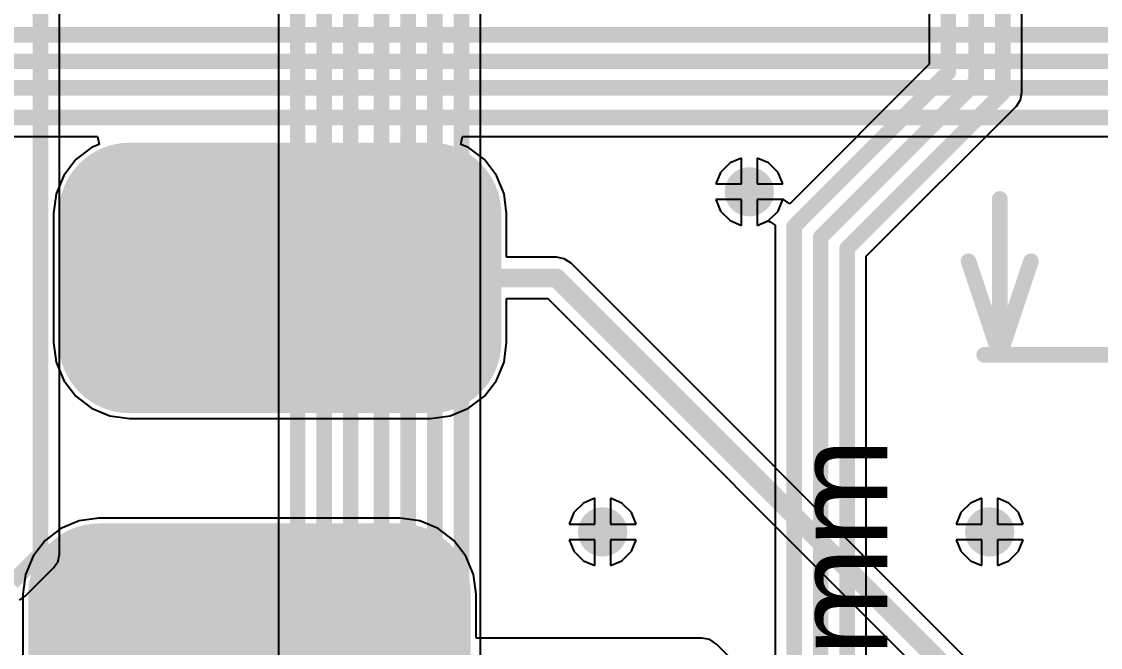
# Model space of a CAD drawing. Header units: millimetres. Extents: x -48 to 200, y -49 to 27.
# Drawn here: x 0.986 to 1.677, y 0.94 to 1.341 of the extents above; entities that cross this region are included whole.
import ezdxf

# ---------------------------------------------------------------- set-up
doc = ezdxf.new("R2010")
doc.units = ezdxf.units.MM
doc.header["$MEASUREMENT"] = 0
for name, color, linetype in [('BottomLayer', 5, 'Continuous'), ('BottomPaste', 16, 'Continuous'), ('BottomSolder', 6, 'Continuous'), ('Mechanical1', 6, 'Continuous'), ('TopLayer', 1, 'Continuous'), ('TopSolder', 216, 'Continuous'), ('ViaHoleLayer', 16, 'Continuous')]:
    doc.layers.add(name, color=color, linetype=linetype)
doc.styles.add('Arial', font='arial.ttf', dxfattribs={"height": 0.2})

# ---------------------------------------------------------------- blocks, each defined once
blk = doc.blocks.new('RV4NAYSD503A_B_19')
at = {"layer": 'BottomLayer'}
h = blk.add_hatch(color=5, dxfattribs=at)
edge = h.paths.add_edge_path()
edge.add_arc((0.04341, 0.70441), 0.04134, 270, 360)
edge.add_line((0.08475, 0.70441), (0.08475, 0.89732))
edge.add_arc((0.04341, 0.89732), 0.04134, 0, 90)
edge.add_line((0.04341, 0.93866), (-0.03926, 0.93866))
edge.add_arc((-0.03926, 0.89732), 0.04134, 90, 180)
edge.add_line((-0.0806, 0.89732), (-0.0806, 0.70441))
edge.add_arc((-0.03926, 0.70441), 0.04134, 180, 270)
edge.add_line((-0.03926, 0.66307), (0.04341, 0.66307))
h = blk.add_hatch(color=5, dxfattribs=at)
edge = h.paths.add_edge_path()
edge.add_arc((0.28751, 0.68481), 0.04134, 270, 360)
edge.add_line((0.32885, 0.68481), (0.32885, 0.87773))
edge.add_arc((0.28751, 0.87773), 0.04134, 0, 90)
edge.add_line((0.28751, 0.91906), (0.20483, 0.91906))
edge.add_arc((0.20483, 0.87773), 0.04134, 90, 180)
edge.add_line((0.16349, 0.87773), (0.16349, 0.68481))
edge.add_arc((0.20483, 0.68481), 0.04134, 180, 270)
edge.add_line((0.20483, 0.64347), (0.28751, 0.64347))
at = {"layer": 'BottomPaste'}
h = blk.add_hatch(color=16, dxfattribs=at)
edge = h.paths.add_edge_path()
edge.add_arc((0.04341, 0.70441), 0.04134, 270, 360)
edge.add_line((0.08475, 0.70441), (0.08475, 0.89732))
edge.add_arc((0.04341, 0.89732), 0.04134, 0, 90)
edge.add_line((0.04341, 0.93866), (-0.03926, 0.93866))
edge.add_arc((-0.03926, 0.89732), 0.04134, 90, 180)
edge.add_line((-0.0806, 0.89732), (-0.0806, 0.70441))
edge.add_arc((-0.03926, 0.70441), 0.04134, 180, 270)
edge.add_line((-0.03926, 0.66307), (0.04341, 0.66307))
h = blk.add_hatch(color=16, dxfattribs=at)
edge = h.paths.add_edge_path()
edge.add_arc((0.28751, 0.68481), 0.04134, 270, 360)
edge.add_line((0.32885, 0.68481), (0.32885, 0.87773))
edge.add_arc((0.28751, 0.87773), 0.04134, 0, 90)
edge.add_line((0.28751, 0.91906), (0.20483, 0.91906))
edge.add_arc((0.20483, 0.87773), 0.04134, 90, 180)
edge.add_line((0.16349, 0.87773), (0.16349, 0.68481))
edge.add_arc((0.20483, 0.68481), 0.04134, 180, 270)
edge.add_line((0.20483, 0.64347), (0.28751, 0.64347))
at = {"layer": 'BottomSolder'}
h = blk.add_hatch(color=6, dxfattribs=at)
edge = h.paths.add_edge_path()
edge.add_arc((0.04341, 0.70441), 0.04534, 270, 360)
edge.add_line((0.08875, 0.70441), (0.08875, 0.89732))
edge.add_arc((0.04341, 0.89732), 0.04534, 0, 90)
edge.add_line((0.04341, 0.94266), (-0.03926, 0.94266))
edge.add_arc((-0.03926, 0.89732), 0.04534, 90, 180)
edge.add_line((-0.0846, 0.89732), (-0.0846, 0.70441))
edge.add_arc((-0.03926, 0.70441), 0.04534, 180, 270)
edge.add_line((-0.03926, 0.65907), (0.04341, 0.65907))
h = blk.add_hatch(color=6, dxfattribs=at)
edge = h.paths.add_edge_path()
edge.add_arc((0.28751, 0.68481), 0.04534, 270, 360)
edge.add_line((0.33285, 0.68481), (0.33285, 0.87773))
edge.add_arc((0.28751, 0.87773), 0.04534, 0, 90)
edge.add_line((0.28751, 0.92306), (0.20483, 0.92306))
edge.add_arc((0.20483, 0.87773), 0.04534, 90, 180)
edge.add_line((0.15949, 0.87773), (0.15949, 0.68481))
edge.add_arc((0.20483, 0.68481), 0.04534, 180, 270)
edge.add_line((0.20483, 0.63947), (0.28751, 0.63947))

msp = doc.modelspace()

# ---------------------------------------------------------------- hatches: boundary and pattern name
at = {"layer": 'BottomLayer'}
h = msp.add_hatch(color=5, dxfattribs=at)
edge = h.paths.add_edge_path()
edge.add_arc((1.45249, 1.23238), 0.01181, 0, 360)
h = msp.add_hatch(color=5, dxfattribs=at)
edge = h.paths.add_edge_path()
edge.add_arc((1.35847, 1.01435), 0.01181, 0, 360)
h = msp.add_hatch(color=5, dxfattribs=at)
edge = h.paths.add_edge_path()
edge.add_arc((1.6065, 1.01435), 0.01181, 0, 360)
at = {"layer": 'BottomSolder'}
h = msp.add_hatch(color=6, dxfattribs=at)
edge = h.paths.add_edge_path()
edge.add_arc((1.45249, 1.23238), 0.01581, 0, 360)
h = msp.add_hatch(color=6, dxfattribs=at)
edge = h.paths.add_edge_path()
edge.add_arc((1.35847, 1.01435), 0.01581, 0, 360)
h = msp.add_hatch(color=6, dxfattribs=at)
edge = h.paths.add_edge_path()
edge.add_arc((1.6065, 1.01435), 0.01581, 0, 360)
at = {"layer": 'TopLayer'}
h = msp.add_hatch(color=1, dxfattribs=at)
edge = h.paths.add_edge_path()
edge.add_arc((1.45249, 1.23238), 0.01181, 0, 360)
h = msp.add_hatch(color=1, dxfattribs=at)
edge = h.paths.add_edge_path()
edge.add_arc((1.35847, 1.01435), 0.01181, 0, 360)
h = msp.add_hatch(color=1, dxfattribs=at)
edge = h.paths.add_edge_path()
edge.add_arc((1.6065, 1.01435), 0.01181, 0, 360)
at = {"layer": 'TopSolder'}
h = msp.add_hatch(color=216, dxfattribs=at)
edge = h.paths.add_edge_path()
edge.add_arc((1.45249, 1.23238), 0.01581, 0, 360)
h = msp.add_hatch(color=216, dxfattribs=at)
edge = h.paths.add_edge_path()
edge.add_arc((1.35847, 1.01435), 0.01581, 0, 360)
h = msp.add_hatch(color=216, dxfattribs=at)
edge = h.paths.add_edge_path()
edge.add_arc((1.6065, 1.01435), 0.01581, 0, 360)
at = {"layer": 'ViaHoleLayer'}
h = msp.add_hatch(color=16, dxfattribs=at)
edge = h.paths.add_edge_path()
edge.add_arc((1.45249, 1.23238), 0.00591, 0, 360)
h = msp.add_hatch(color=16, dxfattribs=at)
edge = h.paths.add_edge_path()
edge.add_arc((1.35847, 1.01435), 0.00591, 0, 360)
h = msp.add_hatch(color=16, dxfattribs=at)
edge = h.paths.add_edge_path()
edge.add_arc((1.6065, 1.01435), 0.00591, 0, 360)

# ---------------------------------------------------------------- linework, layer by layer
at = {"layer": 'BottomLayer'}
for p, q in [((0.57196, 1.26776), (1.03481, 1.26776)), ((1.03481, 1.26776), (1.03581, 1.26276)), ((1.26766, 1.26276), (1.26865, 1.26776)), ((1.26865, 1.26776), (2.30187, 1.26776)), ((1.0309, 1.26073), (1.0208, 1.25298)), ((1.03581, 1.26276), (1.0309, 1.26073)), ((1.27257, 1.26073), (1.26766, 1.26276)), ((1.28266, 1.25298), (1.27257, 1.26073)), ((1.0208, 1.25298), (1.01305, 1.24289)), ((1.29041, 1.24289), (1.28266, 1.25298)), ((1.44749, 1.25391), (1.44013, 1.25087)), ((1.44749, 1.23738), (1.44749, 1.25391)), ((1.46484, 1.25087), (1.45749, 1.25391)), ((1.45749, 1.25391), (1.45749, 1.23738)), ((1.434, 1.24473), (1.43095, 1.23738)), ((1.44013, 1.25087), (1.434, 1.24473)), ((1.47098, 1.24473), (1.46484, 1.25087)), ((1.47403, 1.23738), (1.47098, 1.24473)), ((1.01305, 1.24289), (1.00818, 1.23113)), ((1.29528, 1.23113), (1.29041, 1.24289)), ((1.00818, 1.23113), (1.00652, 1.21851)), ((1.29694, 1.21851), (1.29528, 1.23113)), ((1.43095, 1.23738), (1.44749, 1.23738)), ((1.45749, 1.23738), (1.47403, 1.23738)), ((1.44749, 1.22738), (1.43095, 1.22738)), ((1.43095, 1.22738), (1.434, 1.22002)), ((1.44749, 1.21084), (1.44749, 1.22738)), ((1.47403, 1.22738), (1.45749, 1.22738)), ((1.45749, 1.22738), (1.45749, 1.21084)), ((1.47098, 1.22002), (1.47403, 1.22738)), ((1.00652, 1.21851), (1.00652, 1.13583)), ((1.29694, 1.19042), (1.29694, 1.21851)), ((1.434, 1.22002), (1.44013, 1.21389)), ((1.46484, 1.21389), (1.47098, 1.22002)), ((1.44013, 1.21389), (1.44749, 1.21084)), ((1.45749, 1.21084), (1.46484, 1.21389)), ((1.32883, 1.19042), (1.29694, 1.19042)), ((1.3339, 1.18941), (1.32883, 1.19042)), ((1.3382, 1.18654), (1.3339, 1.18941)), ((1.65737, 0.86737), (1.3382, 1.18654)), ((1.29694, 1.13583), (1.29694, 1.16391)), ((1.29694, 1.16391), (1.32334, 1.16391)), ((1.32334, 1.16391), (1.63475, 0.85251)), ((1.00652, 1.13583), (1.00818, 1.12321)), ((1.29528, 1.12321), (1.29694, 1.13583)), ((1.00818, 1.12321), (1.01305, 1.11145)), ((1.29041, 1.11145), (1.29528, 1.12321)), ((1.01305, 1.11145), (1.0208, 1.10136)), ((1.28266, 1.10136), (1.29041, 1.11145)), ((1.0208, 1.10136), (1.0309, 1.09361)), ((1.27257, 1.09361), (1.28266, 1.10136)), ((1.0309, 1.09361), (1.04266, 1.08874)), ((1.26081, 1.08874), (1.27257, 1.09361)), ((1.04266, 1.08874), (1.05527, 1.08708)), ((1.05527, 1.08708), (1.24819, 1.08708)), ((1.24819, 1.08708), (1.26081, 1.08874)), ((1.34612, 1.03284), (1.33998, 1.0267)), ((1.35347, 1.03588), (1.34612, 1.03284)), ((1.35347, 1.01935), (1.35347, 1.03588)), ((1.37083, 1.03284), (1.36347, 1.03588)), ((1.36347, 1.03588), (1.36347, 1.01935)), ((1.37696, 1.0267), (1.37083, 1.03284)), ((1.59415, 1.03284), (1.58801, 1.0267)), ((1.6015, 1.03588), (1.59415, 1.03284)), ((1.6015, 1.01935), (1.6015, 1.03588)), ((1.61886, 1.03284), (1.6115, 1.03588)), ((1.6115, 1.03588), (1.6115, 1.01935)), ((1.62499, 1.0267), (1.61886, 1.03284)), ((1.33998, 1.0267), (1.33694, 1.01935)), ((1.38001, 1.01935), (1.37696, 1.0267)), ((1.58801, 1.0267), (1.58497, 1.01935)), ((1.62804, 1.01935), (1.62499, 1.0267)), ((1.0113, 1.01664), (1.0012, 1.00889)), ((1.02306, 1.02151), (1.0113, 1.01664)), ((1.03568, 1.02317), (1.02306, 1.02151)), ((1.22859, 1.02317), (1.03568, 1.02317)), ((1.24121, 1.02151), (1.22859, 1.02317)), ((1.25297, 1.01664), (1.24121, 1.02151)), ((1.26307, 1.00889), (1.25297, 1.01664)), ((1.33694, 1.01935), (1.35347, 1.01935)), ((1.36347, 1.01935), (1.38001, 1.01935)), ((1.58497, 1.01935), (1.6015, 1.01935)), ((1.6115, 1.01935), (1.62804, 1.01935)), ((1.0012, 1.00889), (0.99345, 0.99879)), ((1.27081, 0.99879), (1.26307, 1.00889)), ((1.35347, 1.00935), (1.33694, 1.00935)), ((1.33694, 1.00935), (1.33998, 1.00199)), ((1.35347, 0.99281), (1.35347, 1.00935)), ((1.38001, 1.00935), (1.36347, 1.00935)), ((1.36347, 1.00935), (1.36347, 0.99281)), ((1.37696, 1.00199), (1.38001, 1.00935)), ((1.6015, 1.00935), (1.58497, 1.00935)), ((1.58497, 1.00935), (1.58801, 1.00199)), ((1.6015, 0.99281), (1.6015, 1.00935)), ((1.62804, 1.00935), (1.6115, 1.00935)), ((1.6115, 1.00935), (1.6115, 0.99281)), ((1.62499, 1.00199), (1.62804, 1.00935)), ((0.99345, 0.99879), (0.98858, 0.98703)), ((1.27568, 0.98703), (1.27081, 0.99879)), ((1.33998, 1.00199), (1.34612, 0.99586)), ((1.34612, 0.99586), (1.35347, 0.99281)), ((1.36347, 0.99281), (1.37083, 0.99586)), ((1.37083, 0.99586), (1.37696, 1.00199)), ((1.58801, 1.00199), (1.59415, 0.99586)), ((1.59415, 0.99586), (1.6015, 0.99281)), ((1.6115, 0.99281), (1.61886, 0.99586)), ((1.61886, 0.99586), (1.62499, 1.00199)), ((0.98858, 0.98703), (0.98692, 0.97441)), ((1.27735, 0.97441), (1.27568, 0.98703)), ((0.98692, 0.97441), (0.98692, 0.89174)), ((1.27735, 0.94633), (1.27735, 0.97441)), ((1.422, 0.94633), (1.27735, 0.94633)), ((1.42707, 0.94532), (1.422, 0.94633)), ((1.43137, 0.94245), (1.42707, 0.94532)), ((1.60037, 0.77345), (1.43137, 0.94245))]:
    msp.add_line(p, q, dxfattribs=at)
for points, const_width in [([(0.811, 1.333), (2.33396, 1.333)], 0.01), ([(0.801, 1.316), (2.325, 1.316)], 0.01), ([(0.577, 1.299), (2.31198, 1.299)], 0.01), ([(0.57196, 1.28), (2.30693, 1.28)], 0.01), ([(1.14386, 1.17717), (1.32883, 1.17717)], 0.012), ([(1.32883, 1.17717), (1.648, 0.858)], 0.012)]:
    msp.add_lwpolyline(points, dxfattribs=dict(at, const_width=const_width))
at = {"layer": 'BottomLayer', "const_width": 0.006}
for points in [[(1.14086, 1.17717, 1), (1.14686, 1.17717, 1)], [(1.32583, 1.17717, 1), (1.33183, 1.17717, 1)], [(1.32583, 1.17717, 1), (1.33183, 1.17717, 1)]]:
    msp.add_lwpolyline(points, format="xyb", close=True, dxfattribs=at)
at = {"layer": 'Mechanical1', "const_width": 0.01}
for points in [[(1.613, 1.12785), (1.613, 1.22785)], [(1.593, 1.18785), (1.613, 1.12785)], [(1.613, 1.12785), (1.633, 1.18785)], [(1.603, 1.12785), (1.933, 1.12785)]]:
    msp.add_lwpolyline(points, dxfattribs=at)
at = {"layer": 'Mechanical1', "const_width": 0.005}
for points in [[(1.6105, 1.22785, 1), (1.6155, 1.22785, 1)], [(1.5905, 1.18785, 1), (1.5955, 1.18785, 1)], [(1.6305, 1.18785, 1), (1.6355, 1.18785, 1)], [(1.6005, 1.12785, 1), (1.6055, 1.12785, 1)], [(1.6105, 1.12785, 1), (1.6155, 1.12785, 1)], [(1.6105, 1.12785, 1), (1.6155, 1.12785, 1)], [(1.6105, 1.12785, 1), (1.6155, 1.12785, 1)]]:
    msp.add_lwpolyline(points, format="xyb", close=True, dxfattribs=at)
at = {"layer": 'TopLayer'}
for p, q in [((1.62723, 1.296), (1.62723, 1.844)), ((1.56776, 1.74409), (1.56776, 1.31415)), ((1.15076, 1.52974), (1.15076, 0.82107)), ((1.28024, 0.398), (1.28024, 1.46556)), ((1.01042, 1.00019), (1.01042, 1.45044)), ((1.56776, 1.31415), (1.47834, 1.22472)), ((1.6263, 1.29132), (1.62723, 1.296)), ((1.52742, 1.19112), (1.62365, 1.28735)), ((1.62365, 1.28735), (1.6263, 1.29132)), ((1.44749, 1.25391), (1.44013, 1.25087)), ((1.44749, 1.23738), (1.44749, 1.25391)), ((1.46484, 1.25087), (1.45749, 1.25391)), ((1.45749, 1.25391), (1.45749, 1.23738)), ((1.434, 1.24473), (1.43095, 1.23738)), ((1.44013, 1.25087), (1.434, 1.24473)), ((1.47098, 1.24473), (1.46484, 1.25087)), ((1.47403, 1.23738), (1.47098, 1.24473)), ((1.43095, 1.23738), (1.44749, 1.23738)), ((1.45749, 1.23738), (1.47403, 1.23738)), ((1.44749, 1.22738), (1.43095, 1.22738)), ((1.43095, 1.22738), (1.434, 1.22002)), ((1.44749, 1.21084), (1.44749, 1.22738)), ((1.47437, 1.22738), (1.45749, 1.22738)), ((1.45749, 1.22738), (1.45749, 1.21084)), ((1.47834, 1.22472), (1.47437, 1.22738)), ((1.434, 1.22002), (1.44013, 1.21389)), ((1.44013, 1.21389), (1.44749, 1.21084)), ((1.45749, 1.21084), (1.46455, 1.21377)), ((1.46455, 1.21377), (1.46592, 1.21318)), ((1.46592, 1.21318), (1.46912, 1.21109)), ((1.46912, 1.21109), (1.46895, 1.21027)), ((1.46895, 1.21027), (1.46895, 0.23781)), ((1.52742, 0.63472), (1.52742, 1.19112)), ((1.34612, 1.03284), (1.33998, 1.0267)), ((1.35347, 1.03588), (1.34612, 1.03284)), ((1.35347, 1.01935), (1.35347, 1.03588)), ((1.37083, 1.03284), (1.36347, 1.03588)), ((1.36347, 1.03588), (1.36347, 1.01935)), ((1.37696, 1.0267), (1.37083, 1.03284)), ((1.59415, 1.03284), (1.58801, 1.0267)), ((1.6015, 1.03588), (1.59415, 1.03284)), ((1.6015, 1.01935), (1.6015, 1.03588)), ((1.61886, 1.03284), (1.6115, 1.03588)), ((1.6115, 1.03588), (1.6115, 1.01935)), ((1.62499, 1.0267), (1.61886, 1.03284)), ((1.33998, 1.0267), (1.33694, 1.01935)), ((1.38001, 1.01935), (1.37696, 1.0267)), ((1.58801, 1.0267), (1.58497, 1.01935)), ((1.62804, 1.01935), (1.62499, 1.0267)), ((1.33694, 1.01935), (1.35347, 1.01935)), ((1.36347, 1.01935), (1.38001, 1.01935)), ((1.58497, 1.01935), (1.6015, 1.01935)), ((1.6115, 1.01935), (1.62804, 1.01935)), ((1.35347, 1.00935), (1.33694, 1.00935)), ((1.33694, 1.00935), (1.33998, 1.00199)), ((1.35347, 0.99281), (1.35347, 1.00935)), ((1.38001, 1.00935), (1.36347, 1.00935)), ((1.36347, 1.00935), (1.36347, 0.99281)), ((1.37696, 1.00199), (1.38001, 1.00935)), ((1.6015, 1.00935), (1.58497, 1.00935)), ((1.58497, 1.00935), (1.58801, 1.00199)), ((1.6015, 0.99281), (1.6015, 1.00935)), ((1.62804, 1.00935), (1.6115, 1.00935)), ((1.6115, 1.00935), (1.6115, 0.99281)), ((1.62499, 1.00199), (1.62804, 1.00935)), ((1.00949, 0.99551), (1.01042, 1.00019)), ((1.33998, 1.00199), (1.34612, 0.99586)), ((1.34612, 0.99586), (1.35347, 0.99281)), ((1.36347, 0.99281), (1.37083, 0.99586)), ((1.37083, 0.99586), (1.37696, 1.00199)), ((1.58801, 1.00199), (1.59415, 0.99586)), ((1.59415, 0.99586), (1.6015, 0.99281)), ((1.6115, 0.99281), (1.61886, 0.99586)), ((1.61886, 0.99586), (1.62499, 1.00199)), ((0.98865, 0.97335), (1.00684, 0.99154)), ((1.00684, 0.99154), (1.00949, 0.99551)), ((0.98468, 0.9707), (0.98865, 0.97335))]:
    msp.add_line(p, q, dxfattribs=at)
at = {"layer": 'TopLayer', "const_width": 0.01}
for points in [[(1.615, 1.296), (1.615, 1.844)], [(0.99819, 1.00019), (0.99819, 1.83819)], [(1.59786, 1.3029), (1.59786, 1.82314)], [(1.58, 1.30908), (1.58, 1.80404)], [(1.163, 0.816), (1.163, 1.53247)], [(1.18, 0.619), (1.18, 1.52543)], [(1.197, 0.587), (1.197, 1.51839)], [(1.21675, 0.42175), (1.21675, 1.50279)], [(1.23375, 0.41471), (1.23375, 1.49575)], [(1.251, 0.40504), (1.251, 1.485)], [(1.268, 0.398), (1.268, 1.47063)], [(1.48119, 1.21027), (1.58, 1.30908)], [(1.49819, 1.20323), (1.59786, 1.3029)], [(1.51519, 1.19619), (1.615, 1.296)], [(1.48119, 0.23781), (1.48119, 1.21027)], [(1.49819, 0.24681), (1.49819, 1.20323)], [(1.51519, 0.25891), (1.51519, 1.19619)], [(0.98, 0.982), (0.99819, 1.00019)]]:
    msp.add_lwpolyline(points, dxfattribs=at)
at = {"layer": 'TopLayer', "const_width": 0.005}
for points in [[(1.5775, 1.30908, 1), (1.5825, 1.30908, 1)], [(1.5775, 1.30908, 1), (1.5825, 1.30908, 1)], [(1.59536, 1.3029, 1), (1.60036, 1.3029, 1)], [(1.59536, 1.3029, 1), (1.60036, 1.3029, 1)], [(1.6125, 1.296, 1), (1.6175, 1.296, 1)], [(1.6125, 1.296, 1), (1.6175, 1.296, 1)], [(1.47869, 1.21027, 1), (1.48369, 1.21027, 1)], [(1.47869, 1.21027, 1), (1.48369, 1.21027, 1)], [(1.49569, 1.20323, 1), (1.50069, 1.20323, 1)], [(1.49569, 1.20323, 1), (1.50069, 1.20323, 1)], [(1.51269, 1.19619, 1), (1.51769, 1.19619, 1)], [(1.51269, 1.19619, 1), (1.51769, 1.19619, 1)], [(0.99569, 1.00019, 1), (1.00069, 1.00019, 1)], [(0.99569, 1.00019, 1), (1.00069, 1.00019, 1)]]:
    msp.add_lwpolyline(points, format="xyb", close=True, dxfattribs=at)

# ---------------------------------------------------------------- block references
at = {"rotation": 90}
msp.add_blockref('RV4NAYSD503A_B_19', (1.933, 0.931), dxfattribs=at)

# ---------------------------------------------------------------- texts
at = {"layer": 'Mechanical1', "style": 'Arial'}
msp.add_text('10.00mm', height=0.06, rotation=90, dxfattribs=at).set_placement((1.54102, 0.72506))

doc.saveas('drawing.dxf')
